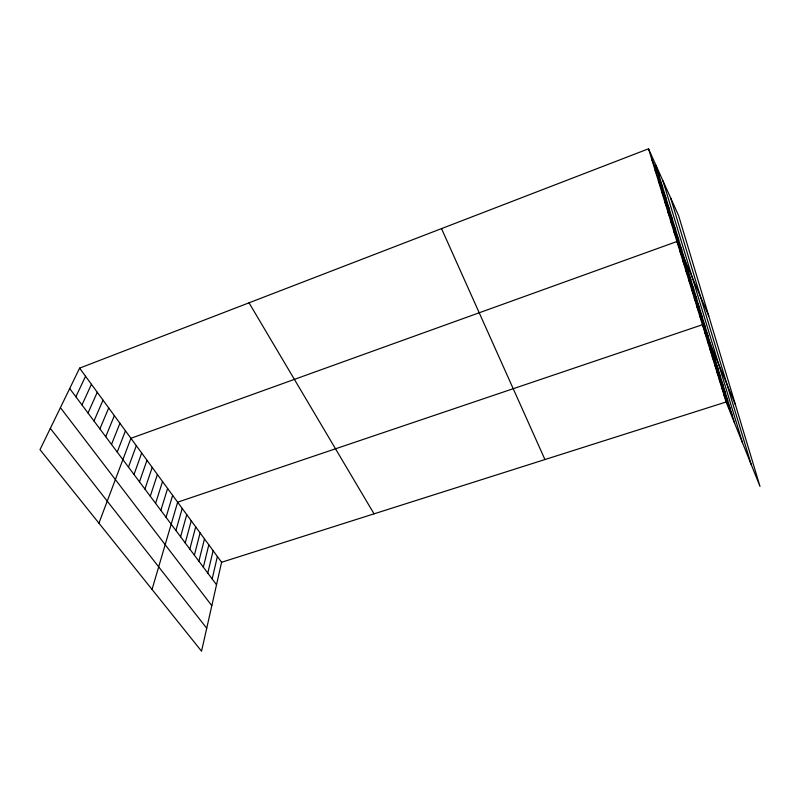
<?xml version="1.0" encoding="UTF-8"?>
<svg xmlns="http://www.w3.org/2000/svg" width="800" height="800" viewBox="0 0 800 800"><rect width="100%" height="100%" fill="white"/><g stroke="black" fill="none" stroke-linecap="round" stroke-linejoin="round"><path stroke-width="1.2" d="M79.6 368.14L221.59 562.27L201.55 651.2L40 449.66L79.6 368.14L648.53 148.8L678.6 215.6L760 486.43L726.11 401.99L648.53 148.8M212.17 578.96L217.37 556.5M207.78 573.1L213.11 550.68M203.35 567.18L208.82 544.8M198.89 561.21L204.48 538.88M194.38 555.18L200.11 532.9M189.82 549.1L195.7 526.87M185.23 542.96L191.24 520.78M180.59 536.76L186.75 514.63M175.91 530.5L182.21 508.43M152.05 589.45L177.64 502.18L702.44 324.73L735.5 404.92M166.04 517.31L172.65 495.36M160.84 510.36L167.62 488.48M155.58 503.34L162.54 481.53M150.27 496.24L157.4 474.51M144.91 489.07L152.21 467.41M139.49 481.83L146.97 460.25M134.01 474.51L141.67 453.01M128.47 467.11L136.32 445.69M98.93 523.19L130.92 438.3L676.94 241.52L708.78 316.02M117.22 452.07L125.45 430.83M111.51 444.43L119.93 423.28M105.73 436.71L114.35 415.66M99.88 428.9L108.71 407.95M93.98 421.01L103.02 400.16M88.01 413.03L97.26 392.28M81.97 404.96L91.43 384.32M75.86 396.8L85.55 376.27M221.59 562.27L726.11 401.99M50.33 428.4L206.72 628.26M60.41 407.65L211.8 605.69M69.69 388.54L216.52 584.77M249.03 302.82L374.04 513.84M651.85 159.62L659.33 176.36M441.52 228.61L544.94 459.54M655.12 170.3L662.67 187.29M658.36 180.86L665.96 198.08M661.55 191.28L669.2 208.73M664.71 201.57L672.41 219.24M667.82 211.74L675.58 229.63M670.9 221.79L678.71 239.88M673.94 231.71L681.79 250.01M679.91 251.2L687.86 269.88M682.84 260.78L690.83 279.64M685.74 270.24L693.77 289.28M688.61 279.58L696.68 298.8M691.44 288.82L699.54 308.2M694.24 297.96L702.38 317.5M697 306.98L705.18 326.68M699.74 315.91L707.95 335.76M704.92 332.82L713.19 352.95M707.37 340.83L715.67 361.08M709.8 348.75L718.13 369.13M712.2 356.59L720.56 377.09M714.58 364.35L722.96 384.97M716.93 372.03L725.34 392.77M719.26 379.64L727.69 400.48M721.57 387.16L730.02 408.11M723.85 394.61L732.32 415.67M655.95 165.28L734.6 423.14M662.96 180.86L742.54 442.93M670.65 197.93L751.17 464.42"/></g></svg>
